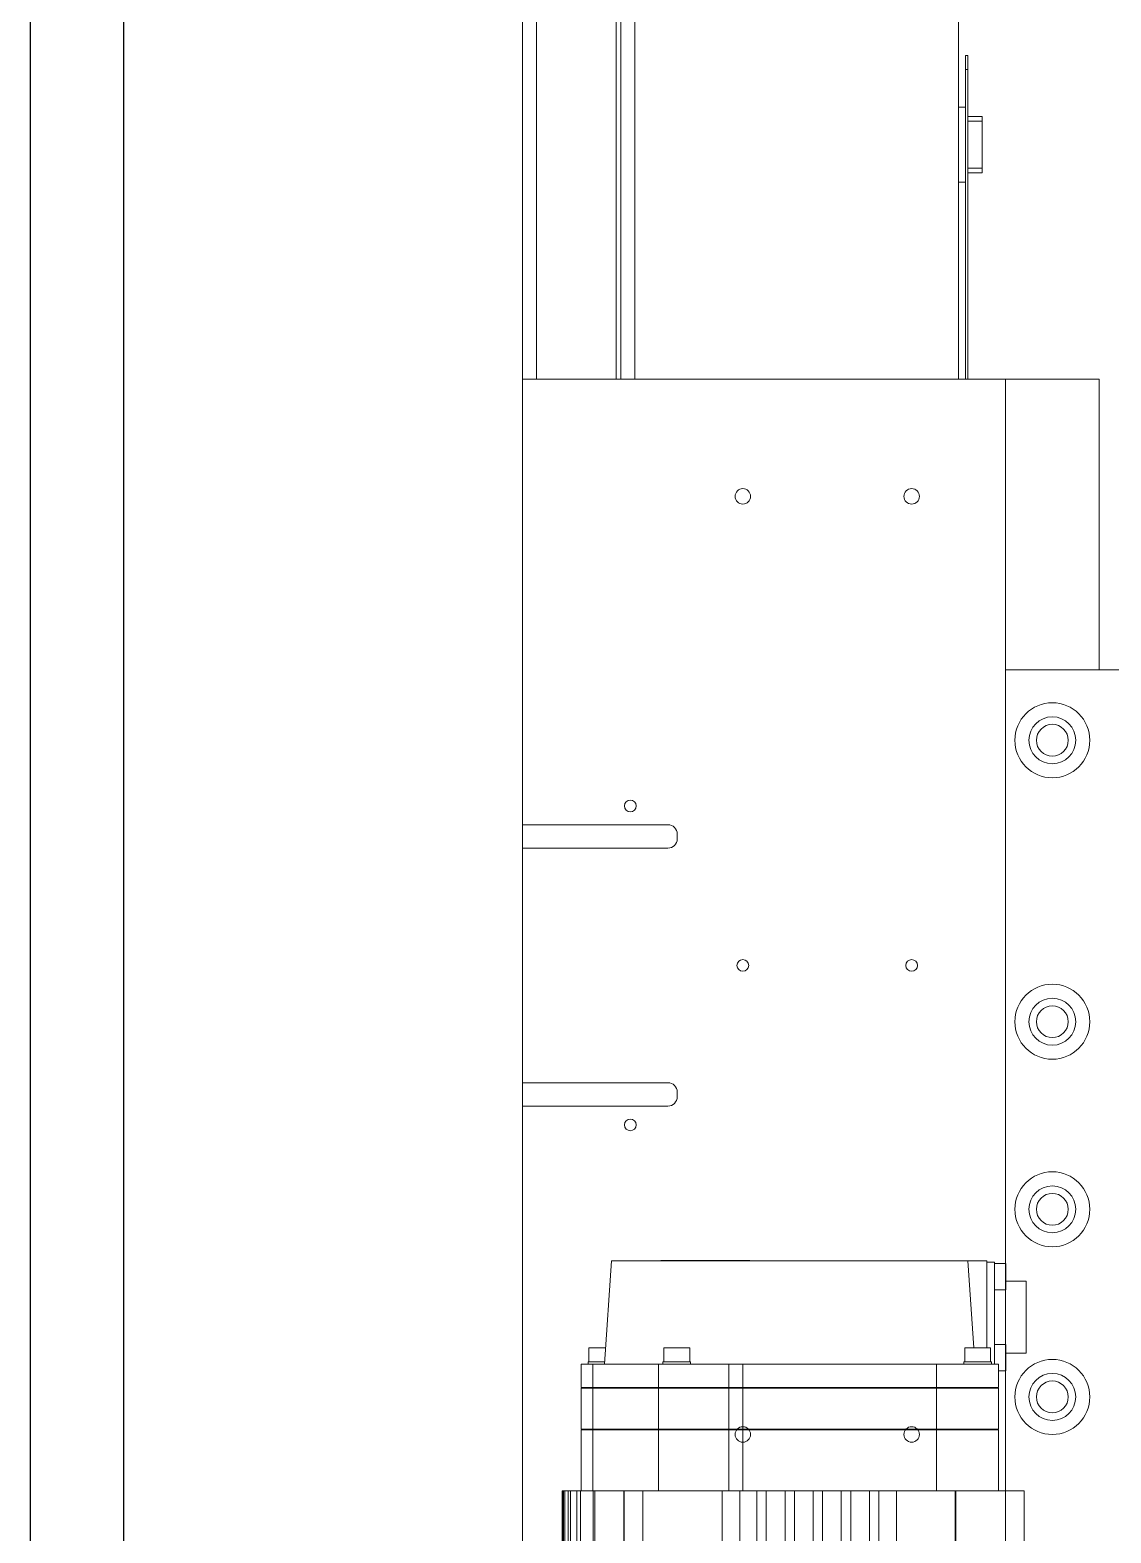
# Model space of a CAD drawing. Extents: x 500 to 100500, y -14500 to 21140.
# Drawn here: x 6014.5 to 6245, y -5700 to -5379.6 of the extents above; entities that cross this region are included whole.
import ezdxf

# ---------------------------------------------------------------- set-up
doc = ezdxf.new("R2010")
doc.units = 0
doc.linetypes.add('SLD-Solid', pattern=[0])
doc.layers.add('D', color=7, linetype='CONTINUOUS')
doc.layers.add('M06SMMF-001B', color=7, linetype='CONTINUOUS')
doc.layers.add('MODEL', color=7, linetype='SLD-Solid', lineweight=15)

# ---------------------------------------------------------------- blocks, each defined once
blk = doc.blocks.new('KA$Cbf7906b1')
at = {"layer": 'MODEL'}
for p, q in [((104, 1276.6), (102.5, 1254.6)), ((180, 1276.6), (104, 1276.6)), ((114.5, 1276.7), (114.5, 1276.6)), ((114.5, 1276.7), (133.5, 1276.7)), ((133.5, 1276.7), (133.5, 1276.6)), ((181.27, 1258.05), (180, 1276.6)), ((180, 1276.6), (184, 1276.6)), ((184, 1258.05), (184, 1276.6)), ((185.7, 1276.3), (184, 1276.3)), ((185.7, 1276.3), (185.7, 1254.6)), ((188.1, 1276.03), (185.7, 1276.03)), ((188.1, 1276.03), (188.1, 1273.23)), ((188.1, 1273.23), (188.1, 1270.43)), ((192.4, 1272.25), (188.1, 1272.25)), ((192.4, 1272.25), (192.4, 1256.95)), ((185.7, 1270.43), (188.1, 1270.43)), ((99.18, 1258.05), (99.18, 1255.05)), ((99.18, 1258.05), (102.74, 1258.05)), ((115.17, 1258.05), (115.17, 1255.05)), ((115.17, 1258.05), (120.67, 1258.05)), ((120.67, 1255.05), (120.67, 1258.05)), ((179.32, 1258.05), (179.32, 1255.05)), ((179.32, 1258.05), (182.07, 1258.05)), ((182.07, 1258.05), (184.82, 1258.05)), ((184.82, 1255.05), (184.82, 1258.05)), ((188.1, 1258.77), (185.7, 1258.77)), ((188.1, 1258.77), (188.1, 1253.17)), ((188.1, 1256.95), (192.4, 1256.95)), ((97.5, 1254.6), (97.5, 1249.6)), ((97.5, 1254.6), (100, 1254.6)), ((98.98, 1255.05), (98.98, 1254.6)), ((98.98, 1255.05), (102.53, 1255.05)), ((100, 1254.6), (100, 1249.6)), ((100, 1254.6), (114, 1254.6)), ((114, 1254.6), (114, 1249.6)), ((114, 1254.6), (129, 1254.6)), ((114.97, 1255.05), (114.97, 1254.6)), ((114.97, 1255.05), (120.87, 1255.05)), ((120.87, 1254.6), (120.87, 1255.05)), ((129, 1254.6), (129, 1249.6)), ((129, 1254.6), (132, 1254.6)), ((132, 1254.6), (132, 1249.6)), ((132, 1254.6), (173.31, 1254.6)), ((173.31, 1254.6), (173.31, 1249.6)), ((173.31, 1254.6), (186.5, 1254.6)), ((179.12, 1255.05), (179.12, 1254.6)), ((179.12, 1255.05), (182.07, 1255.05)), ((182.07, 1255.05), (185.02, 1255.05)), ((185.02, 1254.6), (185.02, 1255.05)), ((186.5, 1254.6), (186.5, 1249.6)), ((186.5, 1253.17), (188.1, 1253.17)), ((188, 1253.17), (188, 1229.6)), ((100, 1249.6), (97.5, 1249.6)), ((97.5, 1249.5), (97.5, 1240.7)), ((100, 1249.5), (97.5, 1249.5)), ((114, 1249.6), (100, 1249.6)), ((100, 1249.5), (100, 1240.7)), ((114, 1249.5), (100, 1249.5)), ((101.5, 1249.6), (101.5, 1249.5)), ((129, 1249.6), (114, 1249.6)), ((114, 1249.5), (114, 1240.7)), ((129, 1249.5), (114, 1249.5)), ((132, 1249.6), (129, 1249.6)), ((129, 1249.5), (129, 1240.7)), ((132, 1249.5), (129, 1249.5)), ((173.31, 1249.6), (132, 1249.6)), ((132, 1249.5), (132, 1240.7)), ((173.31, 1249.5), (132, 1249.5)), ((186.5, 1249.6), (173.31, 1249.6)), ((173.31, 1249.5), (173.31, 1240.7)), ((186.5, 1249.5), (173.31, 1249.5)), ((182.5, 1249.5), (182.5, 1249.6)), ((186.5, 1249.5), (186.5, 1240.7)), ((97.5, 1240.7), (100, 1240.7)), ((97.5, 1227.6), (97.5, 1240.6)), ((100, 1240.6), (97.5, 1240.6)), ((100, 1240.7), (114, 1240.7)), ((100, 1240.6), (100, 1227.6)), ((114, 1240.6), (100, 1240.6)), ((101.5, 1240.7), (101.5, 1240.6)), ((114, 1240.7), (129, 1240.7)), ((129, 1240.6), (114, 1240.6)), ((114, 1227.6), (114, 1240.6)), ((129, 1240.7), (132, 1240.7)), ((129, 1227.6), (129, 1240.6)), ((132, 1240.6), (129, 1240.6)), ((132, 1240.7), (173.31, 1240.7)), ((132, 1227.6), (132, 1240.6)), ((173.31, 1240.6), (132, 1240.6)), ((173.31, 1240.7), (186.5, 1240.7)), ((173.31, 1240.6), (173.31, 1227.6)), ((186.5, 1240.6), (173.31, 1240.6)), ((182.5, 1240.6), (182.5, 1240.7)), ((186.5, 1227.6), (186.5, 1240.6)), ((93.5, 1227.6), (93.5, 1203.1)), ((93.51, 1227.6), (93.5, 1227.6)), ((93.51, 1227.6), (93.51, 1203.1)), ((93.76, 1227.6), (93.51, 1227.6)), ((93.76, 1203.1), (93.76, 1227.6)), ((94.01, 1227.6), (93.76, 1227.6)), ((94.01, 1227.6), (94.01, 1203.1)), ((94.76, 1227.6), (94.01, 1227.6)), ((94.76, 1203.1), (94.76, 1227.6)), ((95.28, 1227.6), (94.76, 1227.6)), ((95.28, 1227.6), (95.28, 1203.1)), ((96.58, 1227.6), (95.28, 1227.6)), ((96.58, 1203.1), (96.58, 1227.6)), ((97.38, 1227.6), (96.58, 1227.6)), ((97.38, 1227.6), (97.38, 1203.1)), ((100.1, 1227.6), (97.38, 1227.6)), ((100.1, 1203.1), (100.1, 1227.6)), ((100.45, 1227.6), (100.1, 1227.6)), ((100.45, 1197.1), (100.45, 1227.6)), ((106.59, 1227.6), (100.45, 1227.6)), ((106.59, 1227.6), (106.59, 1157.1)), ((106.7, 1227.6), (106.59, 1227.6)), ((106.7, 1227.6), (106.7, 1157.1)), ((110.7, 1227.6), (106.7, 1227.6)), ((110.7, 1157.1), (110.7, 1227.6)), ((127.57, 1227.6), (110.7, 1227.6)), ((127.57, 1227.6), (127.57, 1200.1)), ((131.37, 1227.6), (127.57, 1227.6)), ((131.37, 1200.1), (131.37, 1227.6)), ((135, 1227.6), (131.37, 1227.6)), ((135, 1200.1), (135, 1227.6)), ((137, 1227.6), (135, 1227.6)), ((137, 1227.6), (137, 1200.1)), ((141, 1227.6), (137, 1227.6)), ((141, 1200.1), (141, 1227.6)), ((143, 1227.6), (141, 1227.6)), ((143, 1227.6), (143, 1200.1)), ((147, 1227.6), (143, 1227.6)), ((147, 1200.1), (147, 1227.6)), ((149, 1227.6), (147, 1227.6)), ((149, 1227.6), (149, 1200.1)), ((153, 1227.6), (149, 1227.6)), ((153, 1200.1), (153, 1227.6)), ((155, 1227.6), (153, 1227.6)), ((155, 1227.6), (155, 1200.1)), ((159, 1227.6), (155, 1227.6)), ((159, 1200.1), (159, 1227.6)), ((161, 1227.6), (159, 1227.6)), ((161, 1227.6), (161, 1200.1)), ((164.8, 1227.6), (161, 1227.6)), ((164.8, 1200.1), (164.8, 1227.6)), ((177.3, 1227.6), (164.8, 1227.6)), ((177.3, 1197.1), (177.3, 1227.6)), ((177.41, 1227.6), (177.3, 1227.6)), ((177.41, 1227.6), (177.41, 1157.1)), ((192, 1227.6), (177.41, 1227.6)), ((192, 1227.6), (192, 1157.1))]:
    blk.add_line(p, q, dxfattribs=at)
blk = doc.blocks.new('KA$C03f0ad08')
at = {"layer": 'MODEL', "color": 4}
for p, q in [((105, 1693.6), (105, 1539.6)), ((106, 1693.6), (106, 1539.6)), ((109, 1693.6), (109, 1539.6)), ((88, 1691.6), (88, 1539.6)), ((178, 1691.6), (178, 1539.6)), ((0, 155.6), (0, 1658.6)), ((85, 155.6), (85, 1658.6)), ((179.5, 1605.6), (179.5, 1608.6)), ((179.5, 1608.6), (180, 1608.6)), ((180, 1608.6), (180, 1605.6)), ((180, 1605.6), (179.5, 1605.6)), ((179.5, 1539.6), (179.5, 1605.6)), ((180, 1539.6), (180, 1605.6)), ((179.5, 1597.6), (178, 1597.6)), ((180, 1595.6), (183, 1595.6)), ((183, 1594.6), (180, 1594.6)), ((183, 1595.6), (183, 1594.6)), ((183, 1594.6), (183, 1584.6)), ((180, 1584.6), (183, 1584.6)), ((183, 1583.6), (180, 1583.6)), ((183, 1584.6), (183, 1583.6)), ((179.5, 1581.6), (178, 1581.6)), ((85, 1539.6), (188, 1539.6)), ((188, 1539.6), (188, 1477.6)), ((208, 1539.6), (188, 1539.6)), ((208, 1477.6), (208, 1539.6)), ((218, 1477.6), (188, 1477.6)), ((188, 1477.6), (188, 1257.6)), ((116, 1444.6), (85, 1444.6)), ((118, 1441.6), (118, 1442.6)), ((85, 1439.6), (116, 1439.6)), ((116, 1389.6), (85, 1389.6)), ((118, 1386.6), (118, 1387.6)), ((85, 1384.6), (116, 1384.6))]:
    blk.add_line(p, q, dxfattribs=at)
for centre, radius in [((132, 1514.6), 1.65), ((168, 1514.6), 1.65), ((198, 1462.6), 8), ((198, 1462.6), 5), ((198, 1462.6), 3.4), ((108, 1448.6), 1.25), ((132, 1414.6), 1.25), ((168, 1414.6), 1.25), ((198, 1402.6), 8), ((198, 1402.6), 5), ((198, 1402.6), 3.4), ((108, 1380.6), 1.25), ((198, 1362.6), 8), ((198, 1362.6), 5), ((198, 1362.6), 3.4), ((198, 1322.6), 8), ((198, 1322.6), 5), ((198, 1322.6), 3.4), ((132, 1314.6), 1.65), ((168, 1314.6), 1.65)]:
    blk.add_circle(centre, radius, dxfattribs=at)
for centre, start, end in [((116, 1442.6), 0, 90), ((116, 1441.6), 270, 0), ((116, 1387.6), 0, 90), ((116, 1386.6), 270, 0)]:
    blk.add_arc(centre, 2, start, end, dxfattribs=at)

msp = doc.modelspace()

# ---------------------------------------------------------------- linework, layer by layer
at = {"layer": 'D', "color": 4, "elevation": -10.47}
msp.add_lwpolyline([(6034.5, -5309.04), (6014.5, -5309.04), (6014.5, -6847.04), (6034.5, -6847.04)], close=True, dxfattribs=at)

# ---------------------------------------------------------------- block references
at = {"layer": 'M06SMMF-001B'}
for name, p in [('KA$C03f0ad08', (6034.5, -6993.64, -10.47)), ('KA$Cbf7906b1', (6034.5, -6918.64, -10.47))]:
    msp.add_blockref(name, p, dxfattribs=at)

doc.saveas('drawing.dxf')
